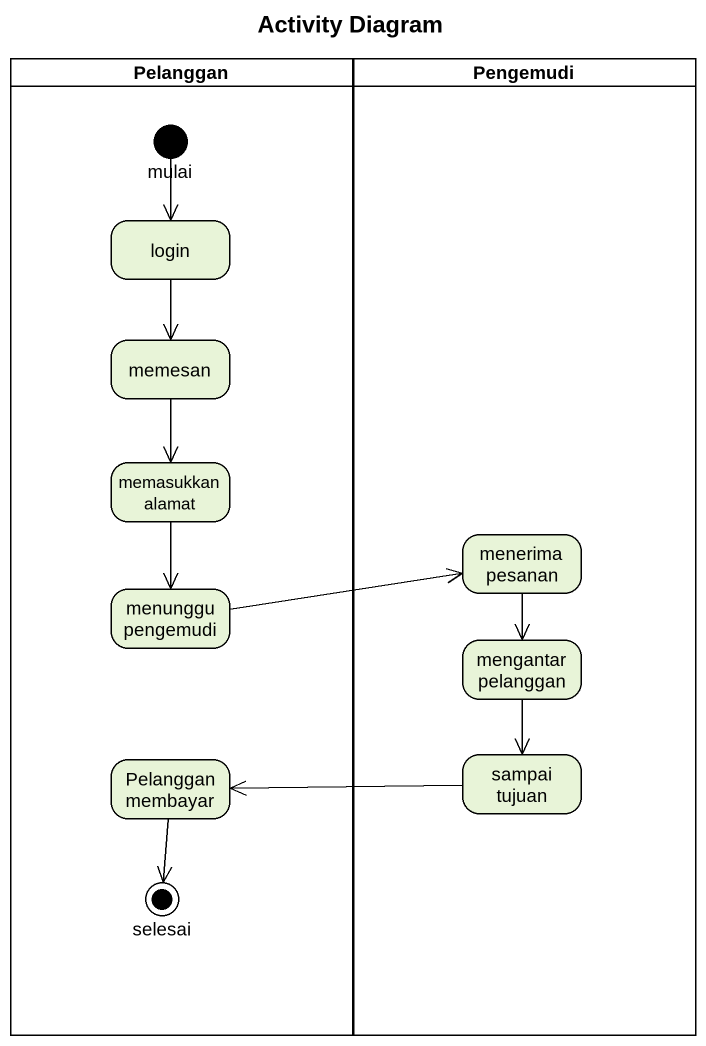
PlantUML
@startuml
title Activity Diagram
hide empty description
state Pelanggan <<partition>> {
  state mulai <<start>>
  state login
  state memesan
  state "memasukkan alamat" as memasukkan_alamat
  state "menunggu pengemudi" as menunggu_pengemudi
  state "Pelanggan membayar" as Pelanggan_membayar
  state selesai <<end>>
}
state Pengemudi <<partition>> {
  state "menerima pesanan" as menerima_pesanan
  state "mengantar pelanggan" as mengantar_pelanggan
  state "sampai tujuan" as sampai_tujuan
}
mulai --> login
login --> memesan
memesan --> memasukkan_alamat
memasukkan_alamat --> menunggu_pengemudi
menunggu_pengemudi -right-> menerima_pesanan
menerima_pesanan --> mengantar_pelanggan
mengantar_pelanggan --> sampai_tujuan
Pelanggan_membayar --> selesai
sampai_tujuan -left-> Pelanggan_membayar
@enduml
